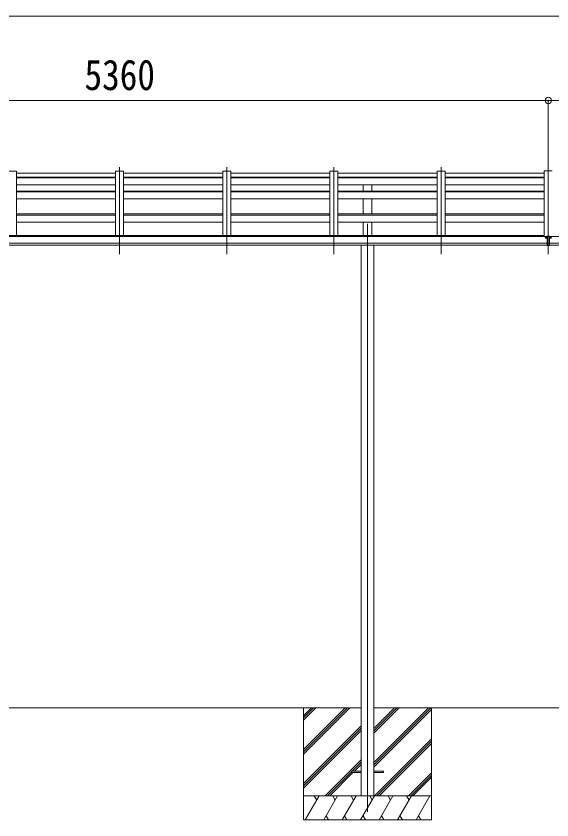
# Model space of a CAD drawing. Units: millimetres at full size, sheet at 1:40; details may follow other scales. Extents: x -11181 to 11305, y -7804 to 7716.
# Drawn here: x 617 to 3967, y -4439 to 585 of the extents above; entities that cross this region are included whole.
import ezdxf
from ezdxf.enums import TextEntityAlignment as Align

# ---------------------------------------------------------------- set-up
doc = ezdxf.new("R2010")
doc.units = ezdxf.units.MM
doc.header["$LTSCALE"] = 40
doc.header["$PDMODE"] = 32
doc.header["$PDSIZE"] = 40
for name, color, linetype, lineweight in [('0-0_0', 7, 'Continuous', 9), ('0-1_本体', 4, 'Continuous', 9), ('0-2_部品', 7, 'Continuous', 9), ('0-4_TABLE1', 3, 'Continuous', 9), ('0-8_PARTS2', 2, 'Continuous', 9), ('0-A_寸法', 6, 'Continuous', 9)]:
    doc.layers.add(name, color=color, linetype=linetype, lineweight=lineweight)
doc.styles.add('ＭＳ ゴシック', font='')
doc.styles.get('ＭＳ ゴシック').set_extended_font_data('MS Gothic')

msp = doc.modelspace()

# ---------------------------------------------------------------- linework, layer by layer
at = {"layer": '0-0_0'}
for p, q in [((-246.14, -3739.42), (2774.86, -3739.42)), ((2414.36, -3739.42), (2414.36, -4439.42)), ((2414.36, -4000.15), (2675.09, -3739.42)), ((2414.36, -4014.29), (2689.23, -3739.42)), ((2414.36, -4028.44), (2703.37, -3739.42)), ((2414.36, -3816.31), (2491.24, -3739.42)), ((2414.36, -3802.16), (2477.1, -3739.42)), ((2414.36, -3788.02), (2462.95, -3739.42)), ((2853.86, -4081.15), (3195.59, -3739.42)), ((2853.86, -4095.29), (3209.73, -3739.42)), ((2853.86, -3897.3), (3011.74, -3739.42)), ((2853.86, -3883.16), (2997.6, -3739.42)), ((2853.86, -3869.02), (2983.45, -3739.42)), ((2853.86, -3739.42), (5034.86, -3739.42)), ((2853.86, -4109.44), (3214.36, -3748.94)), ((3214.36, -3739.42), (3214.36, -4439.42)), ((2414.36, -4212.28), (2774.86, -3851.79)), ((2414.36, -4226.43), (2774.86, -3865.93)), ((2414.36, -4240.57), (2774.86, -3880.07)), ((2857.72, -4289.42), (3214.36, -3932.79)), ((2871.86, -4289.42), (3214.36, -3946.93)), ((2886, -4289.42), (3214.36, -3961.07)), ((2549.35, -4289.42), (2774.86, -4063.92)), ((2718, -4134.91), (2774.86, -4078.06)), ((2732.14, -4134.91), (2774.86, -4092.2)), ((2563.49, -4289.42), (2714.36, -4138.56)), ((2577.63, -4289.42), (2723.14, -4143.91)), ((3069.85, -4289.42), (3214.36, -4144.92)), ((3083.99, -4289.42), (3214.36, -4159.06)), ((3098.13, -4289.42), (3214.36, -4173.2)), ((3214.36, -4289.42), (2414.36, -4289.42)), ((2424.65, -4439.42), (2511.25, -4289.42)), ((2496.25, -4315.41), (2481.25, -4289.42)), ((2540.12, -4439.42), (2626.72, -4289.42)), ((2611.72, -4315.41), (2596.72, -4289.42)), ((2655.59, -4439.42), (2742.19, -4289.42)), ((2727.19, -4315.41), (2712.19, -4289.42)), ((2771.06, -4439.42), (2857.66, -4289.42)), ((2842.66, -4315.41), (2827.66, -4289.42)), ((2886.53, -4439.42), (2973.13, -4289.42)), ((2958.13, -4315.41), (2943.13, -4289.42)), ((3002, -4439.42), (3088.6, -4289.42)), ((3058.6, -4289.42), (3073.6, -4315.41)), ((3117.47, -4439.42), (3204.07, -4289.42)), ((2555.11, -4413.45), (2570.11, -4439.42)), ((2670.59, -4413.44), (2685.59, -4439.42)), ((2786.06, -4413.44), (2801.05, -4439.42)), ((2901.53, -4413.45), (2916.52, -4439.42)), ((3017, -4413.45), (3031.99, -4439.42)), ((3132.47, -4413.45), (3147.46, -4439.42)), ((2414.36, -4439.42), (3214.36, -4439.42))]:
    msp.add_line(p, q, dxfattribs=at)
at = {"layer": '0-1_本体'}
for p, q in [((619.36, -383.86), (569.36, -383.86)), ((619.36, -383.86), (619.36, -787.13)), ((619.36, -396.26), (1239.36, -396.26)), ((1239.36, -383.86), (1239.36, -787.13)), ((1289.36, -383.86), (1239.36, -383.86)), ((1289.36, -383.86), (1289.36, -787.13)), ((1289.36, -396.26), (1909.36, -396.26)), ((1909.36, -383.86), (1909.36, -787.13)), ((1959.36, -383.86), (1909.36, -383.86)), ((1959.36, -383.86), (1959.36, -787.13)), ((1959.36, -396.26), (2579.36, -396.26)), ((2579.36, -383.86), (2579.36, -787.13)), ((2629.36, -383.86), (2579.36, -383.86)), ((2629.36, -383.86), (2629.36, -787.13)), ((2629.36, -396.26), (3249.36, -396.26)), ((3249.36, -383.86), (3249.36, -787.13)), ((3299.36, -383.86), (3249.36, -383.86)), ((3299.36, -383.86), (3299.36, -787.13)), ((3299.36, -396.26), (3919.36, -396.26)), ((3919.36, -383.26), (3919.36, -793.84)), ((3954.66, -383.26), (3919.36, -383.26)), ((3934.06, -383.26), (3969.36, -383.26)), ((619.36, -422.97), (1239.36, -422.97)), ((619.36, -425.82), (1239.36, -425.82)), ((1289.36, -422.97), (1909.36, -422.97)), ((1289.36, -425.82), (1909.36, -425.82)), ((1959.36, -422.97), (2579.36, -422.97)), ((1959.36, -425.82), (2579.36, -425.82)), ((2629.36, -422.97), (3249.36, -422.97)), ((2629.36, -425.82), (3249.36, -425.82)), ((3299.36, -422.97), (3919.36, -422.97)), ((3299.36, -425.82), (3919.36, -425.82)), ((619.36, -470.55), (1239.36, -470.55)), ((1289.36, -470.55), (1909.36, -470.55)), ((1959.36, -470.55), (2579.36, -470.55)), ((2629.36, -470.55), (3249.36, -470.55)), ((2786.86, -509.08), (2786.86, -470.39)), ((2841.86, -509.08), (2841.86, -470.39)), ((3299.36, -470.55), (3919.36, -470.55)), ((619.36, -509.24), (1239.36, -509.24)), ((619.36, -514.53), (1239.36, -514.53)), ((1289.36, -509.24), (1909.36, -509.24)), ((1289.36, -514.53), (1909.36, -514.53)), ((1959.36, -509.24), (2579.36, -509.24)), ((1959.36, -514.53), (2579.36, -514.53)), ((2629.36, -509.24), (3249.36, -509.24)), ((2629.36, -514.53), (3249.36, -514.53)), ((3299.36, -509.24), (3919.36, -509.24)), ((3299.36, -514.53), (3919.36, -514.53)), ((619.36, -558.61), (1239.36, -558.61)), ((1289.36, -558.61), (1909.36, -558.61)), ((1959.36, -558.61), (2579.36, -558.61)), ((2629.36, -558.61), (3249.36, -558.61)), ((2786.86, -652), (2786.86, -558.45)), ((2841.86, -652), (2841.86, -558.45)), ((3299.36, -558.61), (3919.36, -558.61)), ((619.36, -652.17), (1239.36, -652.17)), ((1289.36, -652.17), (1909.36, -652.17)), ((1959.36, -652.17), (2579.36, -652.17)), ((2629.36, -652.17), (3249.36, -652.17)), ((3299.36, -652.17), (3919.36, -652.17)), ((619.36, -658.96), (1239.36, -658.96)), ((619.36, -702.51), (1239.36, -702.51)), ((1289.36, -658.96), (1909.36, -658.96)), ((1289.36, -702.51), (1909.36, -702.51)), ((1959.36, -658.96), (2579.36, -658.96)), ((1959.36, -702.51), (2579.36, -702.51)), ((2629.36, -658.96), (3249.36, -658.96)), ((2629.36, -702.51), (3249.36, -702.51)), ((2786.86, -786.97), (2786.86, -702.35)), ((2841.86, -786.97), (2841.86, -702.35)), ((3299.36, -658.96), (3919.36, -658.96)), ((3299.36, -702.51), (3919.36, -702.51)), ((3937.86, -793.84), (-1409.14, -793.84)), ((3914.36, -787.13), (-1385.64, -787.13)), ((3914.36, -793.84), (3914.36, -787.13)), ((3950.86, -793.84), (9297.86, -793.84)), ((-1409.14, -835.06), (3937.86, -835.06)), ((3937.86, -846.91), (-1409.14, -846.83)), ((2774.86, -846.84), (2774.86, -4289.42)), ((2853.86, -846.84), (2853.86, -4289.42)), ((9297.86, -835.06), (3950.86, -835.06)), ((3950.86, -846.91), (9297.86, -846.83))]:
    msp.add_line(p, q, dxfattribs=at)
at = {"layer": '0-2_部品', "color": 4}
for p, q in [((2714.36, -4134.91), (2774.86, -4134.91)), ((2714.36, -4134.91), (2714.36, -4143.91)), ((2714.36, -4143.91), (2774.86, -4143.91)), ((2853.86, -4134.91), (2914.36, -4134.91)), ((2853.86, -4143.91), (2914.36, -4143.91)), ((2914.36, -4134.91), (2914.36, -4143.91))]:
    msp.add_line(p, q, dxfattribs=at)
at = {"layer": '0-4_TABLE1'}
for p, q in [((3929.88, -799.05), (3929.88, -800.7)), ((3929.88, -799.95), (3930.88, -799.95)), ((3930.88, -800.7), (3930.88, -799.05)), ((3931.88, -799.8), (3932.88, -799.8)), ((3937.86, -791.37), (3937.86, -850.23)), ((3956.83, -799.8), (3955.83, -799.8)), ((3957.83, -799.05), (3957.83, -800.7)), ((3957.83, -799.95), (3958.83, -799.95)), ((3958.83, -800.7), (3958.83, -799.05)), ((3937.86, -837.07), (3950.86, -837.07))]:
    msp.add_line(p, q, dxfattribs=at)
for points in [[(3928.88, -798.9), (3927.88, -798.9), (3927.88, -799.8), (3928.88, -799.8)], [(3930.88, -798), (3930.88, -797.1), (3929.88, -797.1), (3929.88, -798)], [(3929.88, -800.7), (3929.88, -801.6), (3930.88, -801.6), (3930.88, -800.7)], [(3932.88, -799.8), (3932.88, -798.9), (3931.88, -798.9)], [(3937.86, -791.37), (3950.86, -791.37), (3950.86, -850.23), (3937.86, -850.23)], [(3955.83, -799.8), (3955.83, -798.9), (3956.83, -798.9)], [(3957.83, -798), (3957.83, -797.1), (3958.83, -797.1), (3958.83, -798)], [(3958.83, -800.7), (3958.83, -801.6), (3957.83, -801.6), (3957.83, -800.7)], [(3959.83, -798.9), (3960.83, -798.9), (3960.83, -799.8), (3959.83, -799.8)]]:
    msp.add_lwpolyline(points, dxfattribs=at)
for centre, major_axis in [((3930.38, -799.05), (5.9, 0)), ((3958.33, -799.05), (-5.9, 0))]:
    msp.add_ellipse(centre, major_axis=major_axis, ratio=0.9, dxfattribs=at)
for centre, major_axis, start_param, end_param in [((3930.38, -799.35), (5.9, 0), 6.2831853, 9.424778), ((3928.88, -798), (-1, 0), 1.5707963, 3.1415927), ((3928.88, -800.7), (1, 0), 6.2831853, 7.8539816), ((3928.88, -799.05), (1, 0), 6.2831853, 6.9023328), ((3931.88, -798), (1, 0), 3.1415927, 4.712389), ((3931.88, -799.05), (-1, 0), 5.6640378, 6.2831853), ((3931.88, -800.7), (-1, 0), 4.712389, 6.2831853), ((3958.33, -799.35), (-5.9, 0), 3.1415927, 6.2831853), ((3956.83, -798), (-1, 0), 1.5707963, 3.1415927), ((3956.83, -800.7), (1, 0), 6.2831853, 7.8539816), ((3956.83, -799.05), (1, 0), 6.2831853, 6.9023328), ((3959.83, -798), (1, 0), 3.1415927, 4.712389), ((3959.83, -799.05), (-1, 0), 5.6640378, 6.2831853), ((3959.83, -800.7), (-1, 0), 4.712389, 6.2831853)]:
    msp.add_ellipse(centre, major_axis=major_axis, ratio=0.9, start_param=start_param, end_param=end_param, dxfattribs=at)
at = {"layer": '0-8_PARTS2'}
for p, q in [((1264.36, -903.02), (1264.36, -359.17)), ((1934.36, -903.02), (1934.36, -359.17)), ((2604.36, -903.02), (2604.36, -359.17)), ((3274.36, -903.02), (3274.36, -359.17)), ((3944.36, -903.02), (3944.36, -359.17)), ((3944.36, -903.02), (3944.36, -359.17)), ((2814.36, -714.21), (2814.36, -4389.44))]:
    msp.add_line(p, q, dxfattribs=at)
at = {"layer": '0-A_寸法'}
for p, q in [((-1435.64, 584.57), (9324.35, 584.57)), ((-1415.64, 56.99), (3944.36, 56.99)), ((9304.35, 56.99), (3944.36, 56.99)), ((3944.36, 56.99), (3944.36, -398.59))]:
    msp.add_line(p, q, dxfattribs=at)
msp.add_point((3944.36, 56.99), dxfattribs=at)

# ---------------------------------------------------------------- texts
at = {"layer": '0-A_寸法', "color": 7, "style": 'ＭＳ ゴシック', "width": 0.85}
msp.add_text('5360', height=190.6, dxfattribs=at).set_placement((1044.36, 64.99), align=Align.BOTTOM_LEFT)

doc.saveas('drawing.dxf')
